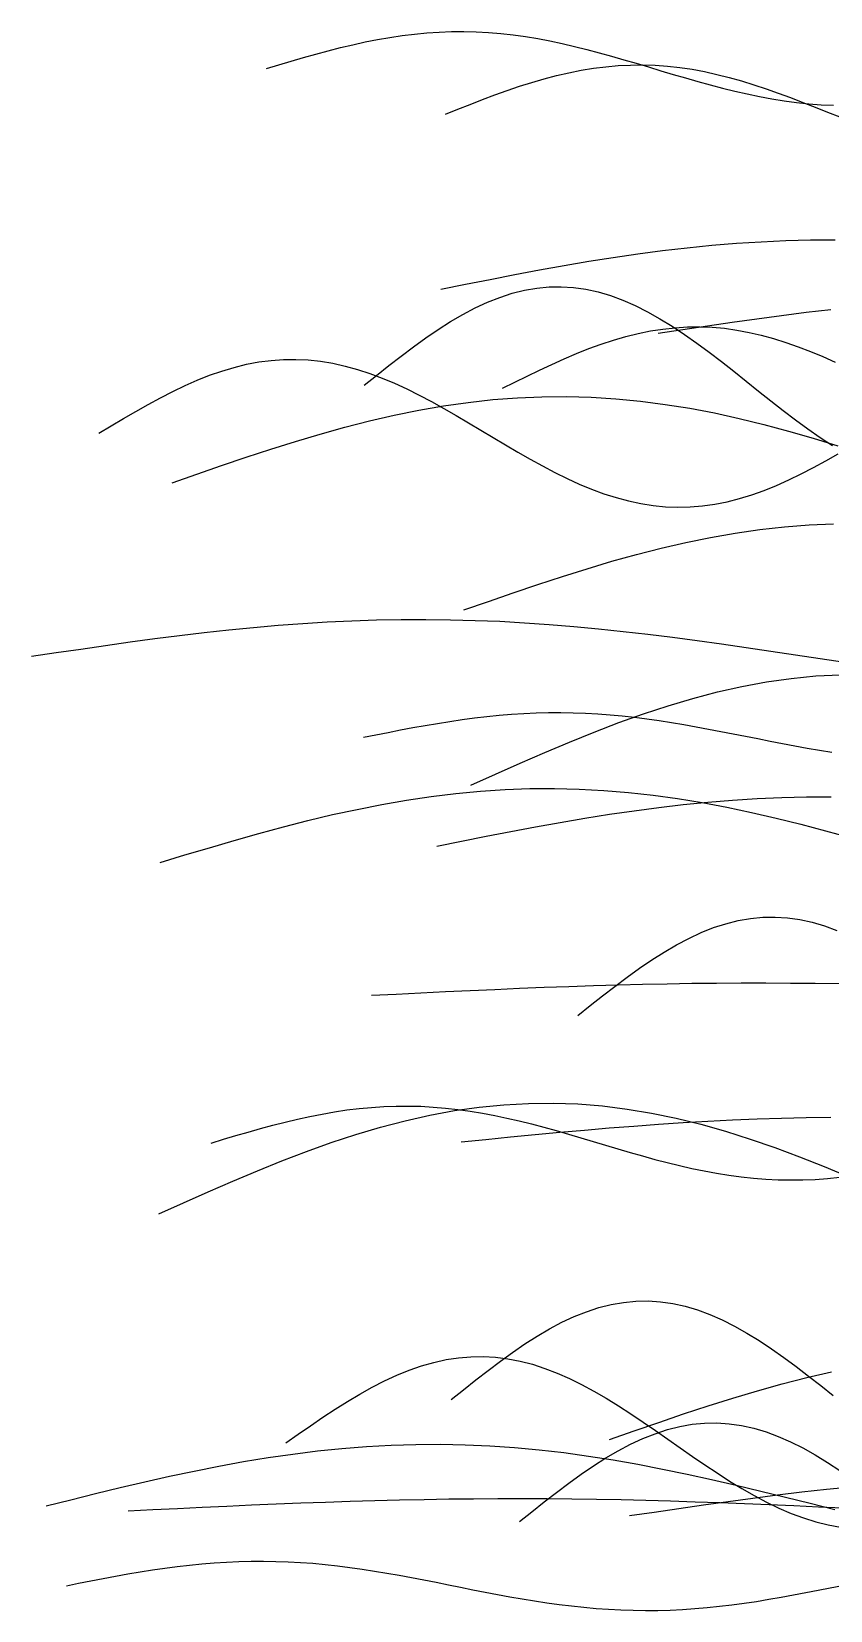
# Model space of a CAD drawing. Header units: metres. Extents: x -249 to 352, y -252 to 258.
# Drawn here: x -247.3 to -182.5, y -8.5 to 119.6 of the extents above; entities that cross this region are included whole.
import ezdxf

# ---------------------------------------------------------------- set-up
doc = ezdxf.new("R2010")
doc.units = ezdxf.units.M

msp = doc.modelspace()

# ---------------------------------------------------------------- linework, layer by layer
for p, q in [((-218.26, 119.14, -433.01), (-217.26, 119.29, -433.01)), ((-217.26, 119.29, -433.01), (-216.26, 119.41, -433.01)), ((-216.26, 119.41, -433.01), (-215.26, 119.5, -433.01)), ((-215.26, 119.5, -433.01), (-214.26, 119.57, -433.01)), ((-214.26, 119.57, -433.01), (-213.26, 119.61, -433.01)), ((-213.26, 119.61, -433.01), (-212.26, 119.61, -433.01)), ((-212.26, 119.61, -433.01), (-211.26, 119.59, -433.01)), ((-211.26, 119.59, -433.01), (-210.26, 119.54, -433.01)), ((-210.26, 119.54, -433.01), (-209.26, 119.45, -433.01)), ((-209.26, 119.45, -433.01), (-208.26, 119.34, -433.01)), ((-208.26, 119.34, -433.01), (-207.26, 119.2, -433.01)), ((-207.26, 119.2, -433.01), (-206.26, 119.04, -433.01)), ((-224.26, 117.78, -433.01), (-223.26, 118.05, -433.01)), ((-223.26, 118.05, -433.01), (-222.26, 118.31, -433.01)), ((-222.26, 118.31, -433.01), (-221.26, 118.55, -433.01)), ((-221.26, 118.55, -433.01), (-220.26, 118.77, -433.01)), ((-220.26, 118.77, -433.01), (-219.26, 118.96, -433.01)), ((-219.26, 118.96, -433.01), (-218.26, 119.14, -433.01)), ((-206.26, 119.04, -433.01), (-205.26, 118.85, -433.01)), ((-205.26, 118.85, -433.01), (-204.26, 118.64, -433.01)), ((-204.26, 118.64, -433.01), (-203.26, 118.41, -433.01)), ((-203.26, 118.41, -433.01), (-202.26, 118.16, -433.01)), ((-202.26, 118.16, -433.01), (-201.26, 117.9, -433.01)), ((-201.26, 117.9, -433.01), (-200.26, 117.62, -433.01)), ((-228.26, 116.61, -433.01), (-227.26, 116.91, -433.01)), ((-227.26, 116.91, -433.01), (-226.26, 117.21, -433.01)), ((-226.26, 117.21, -433.01), (-225.26, 117.5, -433.01)), ((-225.26, 117.5, -433.01), (-224.26, 117.78, -433.01)), ((-202.73, 116.47, -433.01), (-201.73, 116.64, -433.01)), ((-201.73, 116.64, -433.01), (-200.73, 116.76, -433.01)), ((-200.73, 116.76, -433.01), (-199.73, 116.85, -433.01)), ((-200.26, 117.62, -433.01), (-199.26, 117.33, -433.01)), ((-199.73, 116.85, -433.01), (-198.73, 116.9, -433.01)), ((-199.26, 117.33, -433.01), (-198.26, 117.04, -433.01)), ((-198.73, 116.9, -433.01), (-197.73, 116.91, -433.01)), ((-198.26, 117.04, -433.01), (-197.26, 116.74, -433.01)), ((-197.73, 116.91, -433.01), (-196.73, 116.88, -433.01)), ((-197.26, 116.74, -433.01), (-196.26, 116.44, -433.01)), ((-196.73, 116.88, -433.01), (-195.73, 116.8, -433.01)), ((-195.73, 116.8, -433.01), (-194.73, 116.69, -433.01)), ((-194.73, 116.69, -433.01), (-193.73, 116.55, -433.01)), ((-207.73, 115.17, -433.01), (-206.73, 115.49, -433.01)), ((-206.73, 115.49, -433.01), (-205.73, 115.78, -433.01)), ((-205.73, 115.78, -433.01), (-204.73, 116.04, -433.01)), ((-204.73, 116.04, -433.01), (-203.73, 116.27, -433.01)), ((-203.73, 116.27, -433.01), (-202.73, 116.47, -433.01)), ((-196.26, 116.44, -433.01), (-195.26, 116.14, -433.01)), ((-195.26, 116.14, -433.01), (-194.26, 115.85, -433.01)), ((-194.26, 115.85, -433.01), (-193.26, 115.56, -433.01)), ((-193.73, 116.55, -433.01), (-192.73, 116.36, -433.01)), ((-193.26, 115.56, -433.01), (-192.26, 115.29, -433.01)), ((-192.73, 116.36, -433.01), (-191.73, 116.14, -433.01)), ((-191.73, 116.14, -433.01), (-190.73, 115.89, -433.01)), ((-190.73, 115.89, -433.01), (-189.73, 115.61, -433.01)), ((-189.73, 115.61, -433.01), (-188.73, 115.3, -433.01)), ((-211.73, 113.7, -433.01), (-210.73, 114.09, -433.01)), ((-210.73, 114.09, -433.01), (-209.73, 114.47, -433.01)), ((-209.73, 114.47, -433.01), (-208.73, 114.83, -433.01)), ((-208.73, 114.83, -433.01), (-207.73, 115.17, -433.01)), ((-192.26, 115.29, -433.01), (-191.26, 115.02, -433.01)), ((-191.26, 115.02, -433.01), (-190.26, 114.78, -433.01)), ((-190.26, 114.78, -433.01), (-189.26, 114.55, -433.01)), ((-189.26, 114.55, -433.01), (-188.26, 114.34, -433.01)), ((-188.73, 115.3, -433.01), (-187.73, 114.97, -433.01)), ((-188.26, 114.34, -433.01), (-187.26, 114.16, -433.01)), ((-187.73, 114.97, -433.01), (-186.73, 114.62, -433.01)), ((-187.26, 114.16, -433.01), (-186.26, 114, -433.01)), ((-186.73, 114.62, -433.01), (-185.73, 114.25, -433.01)), ((-185.73, 114.25, -433.01), (-184.73, 113.87, -433.01)), ((-213.73, 112.91, -433.01), (-212.73, 113.31, -433.01)), ((-212.73, 113.31, -433.01), (-211.73, 113.7, -433.01)), ((-186.26, 114, -433.01), (-185.26, 113.87, -433.01)), ((-185.26, 113.87, -433.01), (-184.26, 113.76, -433.01)), ((-184.73, 113.87, -433.01), (-183.73, 113.47, -433.01)), ((-184.26, 113.76, -433.01), (-183.26, 113.68, -433.01)), ((-183.73, 113.47, -433.01), (-182.73, 113.08, -433.01)), ((-183.26, 113.68, -433.01), (-182.26, 113.63, -433.01)), ((-182.73, 113.08, -433.01), (-181.73, 112.68, -433.01)), ((-190.12, 102.44, -433.01), (-188.12, 102.56, -433.01)), ((-188.12, 102.56, -433.01), (-186.12, 102.65, -433.01)), ((-186.12, 102.65, -433.01), (-184.12, 102.7, -433.01)), ((-184.12, 102.7, -433.01), (-182.12, 102.71, -433.01)), ((-202.12, 100.97, -433.01), (-200.12, 101.28, -433.01)), ((-200.12, 101.28, -433.01), (-198.12, 101.58, -433.01)), ((-198.12, 101.58, -433.01), (-196.12, 101.84, -433.01)), ((-196.12, 101.84, -433.01), (-194.12, 102.07, -433.01)), ((-194.12, 102.07, -433.01), (-192.12, 102.27, -433.01)), ((-192.12, 102.27, -433.01), (-190.12, 102.44, -433.01)), ((-208.12, 99.89, -433.01), (-206.12, 100.27, -433.01)), ((-206.12, 100.27, -433.01), (-204.12, 100.63, -433.01)), ((-204.12, 100.63, -433.01), (-202.12, 100.97, -433.01)), ((-214.12, 98.71, -433.01), (-212.12, 99.11, -433.01)), ((-212.12, 99.11, -433.01), (-210.12, 99.5, -433.01)), ((-210.12, 99.5, -433.01), (-208.12, 99.89, -433.01)), ((-207.34, 98.62, -433.01), (-206.34, 98.79, -433.01)), ((-206.34, 98.79, -433.01), (-205.34, 98.89, -433.01)), ((-205.34, 98.89, -433.01), (-204.34, 98.91, -433.01)), ((-204.34, 98.91, -433.01), (-203.34, 98.84, -433.01)), ((-203.34, 98.84, -433.01), (-202.34, 98.7, -433.01)), ((-202.34, 98.7, -433.01), (-201.34, 98.48, -433.01)), ((-211.34, 97.18, -433.01), (-210.34, 97.64, -433.01)), ((-210.34, 97.64, -433.01), (-209.34, 98.04, -433.01)), ((-209.34, 98.04, -433.01), (-208.34, 98.37, -433.01)), ((-208.34, 98.37, -433.01), (-207.34, 98.62, -433.01)), ((-201.34, 98.48, -433.01), (-200.34, 98.19, -433.01)), ((-200.34, 98.19, -433.01), (-199.34, 97.82, -433.01)), ((-199.34, 97.82, -433.01), (-198.34, 97.38, -433.01)), ((-213.34, 96.07, -433.01), (-212.34, 96.65, -433.01)), ((-212.34, 96.65, -433.01), (-211.34, 97.18, -433.01)), ((-198.34, 97.38, -433.01), (-197.34, 96.88, -433.01)), ((-197.34, 96.88, -433.01), (-196.34, 96.31, -433.01)), ((-196.34, 96.31, -433.01), (-195.34, 95.7, -433.01)), ((-190.48, 96.03, -433.01), (-188.48, 96.31, -433.01)), ((-188.48, 96.31, -433.01), (-186.48, 96.58, -433.01)), ((-186.48, 96.58, -433.01), (-184.48, 96.83, -433.01)), ((-184.48, 96.83, -433.01), (-182.48, 97.07, -433.01)), ((-215.34, 94.75, -433.01), (-214.34, 95.43, -433.01)), ((-214.34, 95.43, -433.01), (-213.34, 96.07, -433.01)), ((-200.11, 94.57, -433.01), (-199.11, 94.86, -433.01)), ((-199.11, 94.86, -433.01), (-198.11, 95.11, -433.01)), ((-198.11, 95.11, -433.01), (-197.11, 95.32, -433.01)), ((-197.11, 95.32, -433.01), (-196.11, 95.47, -433.01)), ((-196.48, 95.14, -433.01), (-194.48, 95.44, -433.01)), ((-196.11, 95.47, -433.01), (-195.11, 95.58, -433.01)), ((-195.34, 95.7, -433.01), (-194.34, 95.04, -433.01)), ((-195.11, 95.58, -433.01), (-194.11, 95.64, -433.01)), ((-194.48, 95.44, -433.01), (-192.48, 95.74, -433.01)), ((-194.34, 95.04, -433.01), (-193.34, 94.33, -433.01)), ((-194.11, 95.64, -433.01), (-193.11, 95.65, -433.01)), ((-193.11, 95.65, -433.01), (-192.11, 95.61, -433.01)), ((-192.48, 95.74, -433.01), (-190.48, 96.03, -433.01)), ((-192.11, 95.61, -433.01), (-191.11, 95.53, -433.01)), ((-191.11, 95.53, -433.01), (-190.11, 95.39, -433.01)), ((-190.11, 95.39, -433.01), (-189.11, 95.2, -433.01)), ((-189.11, 95.2, -433.01), (-188.11, 94.97, -433.01)), ((-188.11, 94.97, -433.01), (-187.11, 94.7, -433.01)), ((-217.34, 93.28, -433.01), (-216.34, 94.03, -433.01)), ((-216.34, 94.03, -433.01), (-215.34, 94.75, -433.01)), ((-203.11, 93.48, -433.01), (-202.11, 93.88, -433.01)), ((-202.11, 93.88, -433.01), (-201.11, 94.24, -433.01)), ((-201.11, 94.24, -433.01), (-200.11, 94.57, -433.01)), ((-193.34, 94.33, -433.01), (-192.34, 93.59, -433.01)), ((-192.34, 93.59, -433.01), (-191.34, 92.83, -433.01)), ((-187.11, 94.7, -433.01), (-186.11, 94.38, -433.01)), ((-186.11, 94.38, -433.01), (-185.11, 94.03, -433.01)), ((-185.11, 94.03, -433.01), (-184.11, 93.65, -433.01)), ((-184.11, 93.65, -433.01), (-183.11, 93.23, -433.01)), ((-231.88, 92.06, -433.01), (-230.88, 92.36, -433.01)), ((-230.88, 92.36, -433.01), (-229.88, 92.61, -433.01)), ((-229.88, 92.61, -433.01), (-228.88, 92.8, -433.01)), ((-228.88, 92.8, -433.01), (-227.88, 92.93, -433.01)), ((-227.88, 92.93, -433.01), (-226.88, 93, -433.01)), ((-226.88, 93, -433.01), (-225.88, 93.01, -433.01)), ((-225.88, 93.01, -433.01), (-224.88, 92.97, -433.01)), ((-224.88, 92.97, -433.01), (-223.88, 92.86, -433.01)), ((-223.88, 92.86, -433.01), (-222.88, 92.69, -433.01)), ((-222.88, 92.69, -433.01), (-221.88, 92.47, -433.01)), ((-221.88, 92.47, -433.01), (-220.88, 92.19, -433.01)), ((-219.34, 91.71, -433.01), (-218.34, 92.5, -433.01)), ((-218.34, 92.5, -433.01), (-217.34, 93.28, -433.01)), ((-206.11, 92.13, -433.01), (-205.11, 92.6, -433.01)), ((-205.11, 92.6, -433.01), (-204.11, 93.05, -433.01)), ((-204.11, 93.05, -433.01), (-203.11, 93.48, -433.01)), ((-191.34, 92.83, -433.01), (-190.34, 92.04, -433.01)), ((-183.11, 93.23, -433.01), (-182.11, 92.79, -433.01)), ((-234.88, 90.88, -433.01), (-233.88, 91.32, -433.01)), ((-233.88, 91.32, -433.01), (-232.88, 91.72, -433.01)), ((-232.88, 91.72, -433.01), (-231.88, 92.06, -433.01)), ((-220.88, 92.19, -433.01), (-219.88, 91.87, -433.01)), ((-220.34, 90.91, -433.01), (-219.34, 91.71, -433.01)), ((-219.88, 91.87, -433.01), (-218.88, 91.49, -433.01)), ((-218.88, 91.49, -433.01), (-217.88, 91.07, -433.01)), ((-217.88, 91.07, -433.01), (-216.88, 90.61, -433.01)), ((-209.11, 90.66, -433.01), (-208.11, 91.16, -433.01)), ((-208.11, 91.16, -433.01), (-207.11, 91.65, -433.01)), ((-207.11, 91.65, -433.01), (-206.11, 92.13, -433.01)), ((-190.34, 92.04, -433.01), (-189.34, 91.24, -433.01)), ((-189.34, 91.24, -433.01), (-188.34, 90.44, -433.01)), ((-237.88, 89.35, -433.01), (-236.88, 89.89, -433.01)), ((-236.88, 89.89, -433.01), (-235.88, 90.4, -433.01)), ((-235.88, 90.4, -433.01), (-234.88, 90.88, -433.01)), ((-216.88, 90.61, -433.01), (-215.88, 90.11, -433.01)), ((-215.88, 90.11, -433.01), (-214.88, 89.58, -433.01)), ((-211.91, 89.52, -433.01), (-209.91, 89.74, -433.01)), ((-209.91, 89.74, -433.01), (-207.91, 89.9, -433.01)), ((-207.91, 89.9, -433.01), (-205.91, 89.98, -433.01)), ((-205.91, 89.98, -433.01), (-203.91, 90, -433.01)), ((-203.91, 90, -433.01), (-201.91, 89.94, -433.01)), ((-201.91, 89.94, -433.01), (-199.91, 89.82, -433.01)), ((-199.91, 89.82, -433.01), (-197.91, 89.62, -433.01)), ((-188.34, 90.44, -433.01), (-187.34, 89.65, -433.01)), ((-239.88, 88.21, -433.01), (-238.88, 88.79, -433.01)), ((-238.88, 88.79, -433.01), (-237.88, 89.35, -433.01)), ((-219.91, 88.02, -433.01), (-217.91, 88.48, -433.01)), ((-217.91, 88.48, -433.01), (-215.91, 88.89, -433.01)), ((-215.91, 88.89, -433.01), (-213.91, 89.24, -433.01)), ((-214.88, 89.58, -433.01), (-213.88, 89.03, -433.01)), ((-213.91, 89.24, -433.01), (-211.91, 89.52, -433.01)), ((-213.88, 89.03, -433.01), (-212.88, 88.45, -433.01)), ((-212.88, 88.45, -433.01), (-211.88, 87.86, -433.01)), ((-197.91, 89.62, -433.01), (-195.91, 89.36, -433.01)), ((-195.91, 89.36, -433.01), (-193.91, 89.04, -433.01)), ((-193.91, 89.04, -433.01), (-191.91, 88.66, -433.01)), ((-191.91, 88.66, -433.01), (-189.91, 88.22, -433.01)), ((-187.34, 89.65, -433.01), (-186.34, 88.87, -433.01)), ((-186.34, 88.87, -433.01), (-185.34, 88.11, -433.01)), ((-241.88, 87.02, -433.01), (-240.88, 87.61, -433.01)), ((-240.88, 87.61, -433.01), (-239.88, 88.21, -433.01)), ((-223.91, 86.95, -433.01), (-221.91, 87.51, -433.01)), ((-221.91, 87.51, -433.01), (-219.91, 88.02, -433.01)), ((-211.88, 87.86, -433.01), (-210.88, 87.27, -433.01)), ((-210.88, 87.27, -433.01), (-209.88, 86.67, -433.01)), ((-189.91, 88.22, -433.01), (-187.91, 87.73, -433.01)), ((-187.91, 87.73, -433.01), (-185.91, 87.19, -433.01)), ((-185.91, 87.19, -433.01), (-183.91, 86.61, -433.01)), ((-185.34, 88.11, -433.01), (-184.34, 87.37, -433.01)), ((-184.34, 87.37, -433.01), (-183.34, 86.67, -433.01)), ((-227.91, 85.72, -433.01), (-225.91, 86.35, -433.01)), ((-225.91, 86.35, -433.01), (-223.91, 86.95, -433.01)), ((-209.88, 86.67, -433.01), (-208.88, 86.07, -433.01)), ((-208.88, 86.07, -433.01), (-207.88, 85.48, -433.01)), ((-183.91, 86.61, -433.01), (-181.91, 85.99, -433.01)), ((-183.34, 86.67, -433.01), (-182.34, 86.02, -433.01)), ((-231.91, 84.39, -433.01), (-229.91, 85.07, -433.01)), ((-229.91, 85.07, -433.01), (-227.91, 85.72, -433.01)), ((-207.88, 85.48, -433.01), (-206.88, 84.91, -433.01)), ((-206.88, 84.91, -433.01), (-205.88, 84.36, -433.01)), ((-183.88, 84.23, -433.01), (-182.88, 84.77, -433.01)), ((-182.88, 84.77, -433.01), (-181.88, 85.34, -433.01)), ((-235.91, 83, -433.01), (-233.91, 83.7, -433.01)), ((-233.91, 83.7, -433.01), (-231.91, 84.39, -433.01)), ((-205.88, 84.36, -433.01), (-204.88, 83.84, -433.01)), ((-204.88, 83.84, -433.01), (-203.88, 83.34, -433.01)), ((-203.88, 83.34, -433.01), (-202.88, 82.89, -433.01)), ((-185.88, 83.23, -433.01), (-184.88, 83.71, -433.01)), ((-184.88, 83.71, -433.01), (-183.88, 84.23, -433.01)), ((-202.88, 82.89, -433.01), (-201.88, 82.47, -433.01)), ((-201.88, 82.47, -433.01), (-200.88, 82.11, -433.01)), ((-200.88, 82.11, -433.01), (-199.88, 81.79, -433.01)), ((-189.88, 81.71, -433.01), (-188.88, 82.02, -433.01)), ((-188.88, 82.02, -433.01), (-187.88, 82.38, -433.01)), ((-187.88, 82.38, -433.01), (-186.88, 82.78, -433.01)), ((-186.88, 82.78, -433.01), (-185.88, 83.23, -433.01)), ((-199.88, 81.79, -433.01), (-198.88, 81.52, -433.01)), ((-198.88, 81.52, -433.01), (-197.88, 81.31, -433.01)), ((-197.88, 81.31, -433.01), (-196.88, 81.15, -433.01)), ((-196.88, 81.15, -433.01), (-195.88, 81.05, -433.01)), ((-195.88, 81.05, -433.01), (-194.88, 81.02, -433.01)), ((-194.88, 81.02, -433.01), (-193.88, 81.04, -433.01)), ((-193.88, 81.04, -433.01), (-192.88, 81.12, -433.01)), ((-192.88, 81.12, -433.01), (-191.88, 81.26, -433.01)), ((-191.88, 81.26, -433.01), (-190.88, 81.46, -433.01)), ((-190.88, 81.46, -433.01), (-189.88, 81.71, -433.01)), ((-186.24, 79.41, -433.01), (-184.24, 79.57, -433.01)), ((-184.24, 79.57, -433.01), (-182.24, 79.65, -433.01)), ((-194.24, 78.15, -433.01), (-192.24, 78.56, -433.01)), ((-192.24, 78.56, -433.01), (-190.24, 78.91, -433.01)), ((-190.24, 78.91, -433.01), (-188.24, 79.19, -433.01)), ((-188.24, 79.19, -433.01), (-186.24, 79.41, -433.01)), ((-200.24, 76.62, -433.01), (-198.24, 77.18, -433.01)), ((-198.24, 77.18, -433.01), (-196.24, 77.69, -433.01)), ((-196.24, 77.69, -433.01), (-194.24, 78.15, -433.01)), ((-204.24, 75.39, -433.01), (-202.24, 76.02, -433.01)), ((-202.24, 76.02, -433.01), (-200.24, 76.62, -433.01)), ((-208.24, 74.06, -433.01), (-206.24, 74.74, -433.01)), ((-206.24, 74.74, -433.01), (-204.24, 75.39, -433.01)), ((-212.24, 72.67, -433.01), (-210.24, 73.37, -433.01)), ((-210.24, 73.37, -433.01), (-208.24, 74.06, -433.01)), ((-223.33, 71.7, -433.01), (-221.33, 71.8, -433.01)), ((-221.33, 71.8, -433.01), (-219.33, 71.86, -433.01)), ((-219.33, 71.86, -433.01), (-217.33, 71.9, -433.01)), ((-217.33, 71.9, -433.01), (-215.33, 71.91, -433.01)), ((-215.33, 71.91, -433.01), (-213.33, 71.88, -433.01)), ((-213.33, 71.88, -433.01), (-211.33, 71.83, -433.01)), ((-211.33, 71.83, -433.01), (-209.33, 71.75, -433.01)), ((-237.33, 70.35, -433.01), (-235.33, 70.6, -433.01)), ((-235.33, 70.6, -433.01), (-233.33, 70.84, -433.01)), ((-233.33, 70.84, -433.01), (-231.33, 71.06, -433.01)), ((-231.33, 71.06, -433.01), (-229.33, 71.26, -433.01)), ((-229.33, 71.26, -433.01), (-227.33, 71.43, -433.01)), ((-227.33, 71.43, -433.01), (-225.33, 71.58, -433.01)), ((-225.33, 71.58, -433.01), (-223.33, 71.7, -433.01)), ((-209.33, 71.75, -433.01), (-207.33, 71.64, -433.01)), ((-207.33, 71.64, -433.01), (-205.33, 71.5, -433.01)), ((-205.33, 71.5, -433.01), (-203.33, 71.33, -433.01)), ((-203.33, 71.33, -433.01), (-201.33, 71.15, -433.01)), ((-201.33, 71.15, -433.01), (-199.33, 70.93, -433.01)), ((-199.33, 70.93, -433.01), (-197.33, 70.7, -433.01)), ((-197.33, 70.7, -433.01), (-195.33, 70.46, -433.01)), ((-247.33, 68.91, -433.01), (-245.33, 69.21, -433.01)), ((-245.33, 69.21, -433.01), (-243.33, 69.5, -433.01)), ((-243.33, 69.5, -433.01), (-241.33, 69.8, -433.01)), ((-241.33, 69.8, -433.01), (-239.33, 70.08, -433.01)), ((-239.33, 70.08, -433.01), (-237.33, 70.35, -433.01)), ((-195.33, 70.46, -433.01), (-193.33, 70.19, -433.01)), ((-193.33, 70.19, -433.01), (-191.33, 69.91, -433.01)), ((-191.33, 69.91, -433.01), (-189.33, 69.63, -433.01)), ((-189.33, 69.63, -433.01), (-187.33, 69.33, -433.01)), ((-187.33, 69.33, -433.01), (-185.33, 69.03, -433.01)), ((-185.33, 69.03, -433.01), (-183.33, 68.73, -433.01)), ((-183.33, 68.73, -433.01), (-181.33, 68.44, -433.01)), ((-189.68, 66.47, -433.01), (-187.68, 66.83, -433.01)), ((-187.68, 66.83, -433.01), (-185.68, 67.12, -433.01)), ((-185.68, 67.12, -433.01), (-183.68, 67.32, -433.01)), ((-183.68, 67.32, -433.01), (-181.68, 67.42, -433.01)), ((-195.68, 64.9, -433.01), (-193.68, 65.5, -433.01)), ((-193.68, 65.5, -433.01), (-191.68, 66.02, -433.01)), ((-191.68, 66.02, -433.01), (-189.68, 66.47, -433.01)), ((-210.39, 64.03, -433.01), (-209.39, 64.13, -433.01)), ((-209.39, 64.13, -433.01), (-208.39, 64.21, -433.01)), ((-208.39, 64.21, -433.01), (-207.39, 64.27, -433.01)), ((-207.39, 64.27, -433.01), (-206.39, 64.32, -433.01)), ((-206.39, 64.32, -433.01), (-205.39, 64.34, -433.01)), ((-205.39, 64.34, -433.01), (-204.39, 64.34, -433.01)), ((-204.39, 64.34, -433.01), (-203.39, 64.33, -433.01)), ((-203.39, 64.33, -433.01), (-202.39, 64.29, -433.01)), ((-202.39, 64.29, -433.01), (-201.39, 64.24, -433.01)), ((-201.39, 64.24, -433.01), (-200.39, 64.16, -433.01)), ((-200.39, 64.16, -433.01), (-199.39, 64.07, -433.01)), ((-199.68, 63.53, -433.01), (-197.68, 64.24, -433.01)), ((-199.39, 64.07, -433.01), (-198.39, 63.96, -433.01)), ((-197.68, 64.24, -433.01), (-195.68, 64.9, -433.01)), ((-218.39, 62.74, -433.01), (-217.39, 62.94, -433.01)), ((-217.39, 62.94, -433.01), (-216.39, 63.12, -433.01)), ((-216.39, 63.12, -433.01), (-215.39, 63.3, -433.01)), ((-215.39, 63.3, -433.01), (-214.39, 63.47, -433.01)), ((-214.39, 63.47, -433.01), (-213.39, 63.63, -433.01)), ((-213.39, 63.63, -433.01), (-212.39, 63.78, -433.01)), ((-212.39, 63.78, -433.01), (-211.39, 63.91, -433.01)), ((-211.39, 63.91, -433.01), (-210.39, 64.03, -433.01)), ((-201.68, 62.76, -433.01), (-199.68, 63.53, -433.01)), ((-198.39, 63.96, -433.01), (-197.39, 63.84, -433.01)), ((-197.39, 63.84, -433.01), (-196.39, 63.7, -433.01)), ((-196.39, 63.7, -433.01), (-195.39, 63.54, -433.01)), ((-195.39, 63.54, -433.01), (-194.39, 63.38, -433.01)), ((-194.39, 63.38, -433.01), (-193.39, 63.2, -433.01)), ((-193.39, 63.2, -433.01), (-192.39, 63.01, -433.01)), ((-192.39, 63.01, -433.01), (-191.39, 62.82, -433.01)), ((-191.39, 62.82, -433.01), (-190.39, 62.63, -433.01)), ((-220.39, 62.34, -433.01), (-219.39, 62.54, -433.01)), ((-219.39, 62.54, -433.01), (-218.39, 62.74, -433.01)), ((-205.68, 61.11, -433.01), (-203.68, 61.95, -433.01)), ((-203.68, 61.95, -433.01), (-201.68, 62.76, -433.01)), ((-190.39, 62.63, -433.01), (-189.39, 62.43, -433.01)), ((-189.39, 62.43, -433.01), (-188.39, 62.23, -433.01)), ((-188.39, 62.23, -433.01), (-187.39, 62.03, -433.01)), ((-187.39, 62.03, -433.01), (-186.39, 61.83, -433.01)), ((-186.39, 61.83, -433.01), (-185.39, 61.64, -433.01)), ((-185.39, 61.64, -433.01), (-184.39, 61.46, -433.01)), ((-209.68, 59.34, -433.01), (-207.68, 60.23, -433.01)), ((-207.68, 60.23, -433.01), (-205.68, 61.11, -433.01)), ((-184.39, 61.46, -433.01), (-183.39, 61.29, -433.01)), ((-183.39, 61.29, -433.01), (-182.39, 61.12, -433.01)), ((-211.68, 58.45, -433.01), (-209.68, 59.34, -433.01)), ((-214.9, 57.54, -433.01), (-212.9, 57.78, -433.01)), ((-212.9, 57.78, -433.01), (-210.9, 57.97, -433.01)), ((-210.9, 57.97, -433.01), (-208.9, 58.1, -433.01)), ((-208.9, 58.1, -433.01), (-206.9, 58.17, -433.01)), ((-206.9, 58.17, -433.01), (-204.9, 58.19, -433.01)), ((-204.9, 58.19, -433.01), (-202.9, 58.14, -433.01)), ((-202.9, 58.14, -433.01), (-200.9, 58.03, -433.01)), ((-200.9, 58.03, -433.01), (-198.9, 57.87, -433.01)), ((-198.9, 57.87, -433.01), (-196.9, 57.65, -433.01)), ((-222.9, 56.06, -433.01), (-220.9, 56.49, -433.01)), ((-220.9, 56.49, -433.01), (-218.9, 56.89, -433.01)), ((-218.9, 56.89, -433.01), (-216.9, 57.24, -433.01)), ((-216.9, 57.24, -433.01), (-214.9, 57.54, -433.01)), ((-200.44, 56.09, -433.01), (-198.44, 56.38, -433.01)), ((-198.44, 56.38, -433.01), (-196.44, 56.65, -433.01)), ((-196.9, 57.65, -433.01), (-194.9, 57.37, -433.01)), ((-196.44, 56.65, -433.01), (-194.44, 56.88, -433.01)), ((-194.9, 57.37, -433.01), (-192.9, 57.04, -433.01)), ((-194.44, 56.88, -433.01), (-192.44, 57.08, -433.01)), ((-192.9, 57.04, -433.01), (-190.9, 56.66, -433.01)), ((-192.44, 57.08, -433.01), (-190.44, 57.24, -433.01)), ((-190.9, 56.66, -433.01), (-188.9, 56.24, -433.01)), ((-190.44, 57.24, -433.01), (-188.44, 57.37, -433.01)), ((-188.44, 57.37, -433.01), (-186.44, 57.45, -433.01)), ((-186.44, 57.45, -433.01), (-184.44, 57.5, -433.01)), ((-184.44, 57.5, -433.01), (-182.44, 57.51, -433.01)), ((-226.9, 55.07, -433.01), (-224.9, 55.58, -433.01)), ((-224.9, 55.58, -433.01), (-222.9, 56.06, -433.01)), ((-206.44, 55.07, -433.01), (-204.44, 55.43, -433.01)), ((-204.44, 55.43, -433.01), (-202.44, 55.77, -433.01)), ((-202.44, 55.77, -433.01), (-200.44, 56.09, -433.01)), ((-188.9, 56.24, -433.01), (-186.9, 55.78, -433.01)), ((-186.9, 55.78, -433.01), (-184.9, 55.28, -433.01)), ((-184.9, 55.28, -433.01), (-182.9, 54.75, -433.01)), ((-232.9, 53.38, -433.01), (-230.9, 53.96, -433.01)), ((-230.9, 53.96, -433.01), (-228.9, 54.53, -433.01)), ((-228.9, 54.53, -433.01), (-226.9, 55.07, -433.01)), ((-214.44, 53.51, -433.01), (-212.44, 53.91, -433.01)), ((-212.44, 53.91, -433.01), (-210.44, 54.31, -433.01)), ((-210.44, 54.31, -433.01), (-208.44, 54.69, -433.01)), ((-208.44, 54.69, -433.01), (-206.44, 55.07, -433.01)), ((-182.9, 54.75, -433.01), (-180.9, 54.2, -433.01)), ((-236.9, 52.19, -433.01), (-234.9, 52.79, -433.01)), ((-234.9, 52.79, -433.01), (-232.9, 53.38, -433.01)), ((-190.99, 47.21, -433.01), (-189.99, 47.47, -433.01)), ((-189.99, 47.47, -433.01), (-188.99, 47.64, -433.01)), ((-188.99, 47.64, -433.01), (-187.99, 47.74, -433.01)), ((-187.99, 47.74, -433.01), (-186.99, 47.75, -433.01)), ((-186.99, 47.75, -433.01), (-185.99, 47.69, -433.01)), ((-185.99, 47.69, -433.01), (-184.99, 47.55, -433.01)), ((-184.99, 47.55, -433.01), (-183.99, 47.33, -433.01)), ((-193.99, 46.02, -433.01), (-192.99, 46.49, -433.01)), ((-192.99, 46.49, -433.01), (-191.99, 46.89, -433.01)), ((-191.99, 46.89, -433.01), (-190.99, 47.21, -433.01)), ((-183.99, 47.33, -433.01), (-182.99, 47.03, -433.01)), ((-182.99, 47.03, -433.01), (-181.99, 46.66, -433.01)), ((-196.99, 44.27, -433.01), (-195.99, 44.91, -433.01)), ((-195.99, 44.91, -433.01), (-194.99, 45.5, -433.01)), ((-194.99, 45.5, -433.01), (-193.99, 46.02, -433.01)), ((-198.99, 42.87, -433.01), (-197.99, 43.59, -433.01)), ((-197.99, 43.59, -433.01), (-196.99, 44.27, -433.01)), ((-199.99, 42.12, -433.01), (-198.99, 42.87, -433.01)), ((-199.74, 42.24, -433.01), (-197.74, 42.29, -433.01)), ((-197.74, 42.29, -433.01), (-195.74, 42.34, -433.01)), ((-195.74, 42.34, -433.01), (-193.74, 42.37, -433.01)), ((-193.74, 42.37, -433.01), (-191.74, 42.39, -433.01)), ((-191.74, 42.39, -433.01), (-189.74, 42.4, -433.01)), ((-189.74, 42.4, -433.01), (-187.74, 42.4, -433.01)), ((-187.74, 42.4, -433.01), (-185.74, 42.39, -433.01)), ((-185.74, 42.39, -433.01), (-183.74, 42.38, -433.01)), ((-183.74, 42.38, -433.01), (-181.74, 42.35, -433.01)), ((-219.74, 41.4, -433.01), (-217.74, 41.5, -433.01)), ((-217.74, 41.5, -433.01), (-215.74, 41.6, -433.01)), ((-215.74, 41.6, -433.01), (-213.74, 41.7, -433.01)), ((-213.74, 41.7, -433.01), (-211.74, 41.79, -433.01)), ((-211.74, 41.79, -433.01), (-209.74, 41.88, -433.01)), ((-209.74, 41.88, -433.01), (-207.74, 41.97, -433.01)), ((-207.74, 41.97, -433.01), (-205.74, 42.05, -433.01)), ((-205.74, 42.05, -433.01), (-203.74, 42.12, -433.01)), ((-203.74, 42.12, -433.01), (-201.74, 42.19, -433.01)), ((-201.99, 40.56, -433.01), (-200.99, 41.35, -433.01)), ((-201.74, 42.19, -433.01), (-199.74, 42.24, -433.01)), ((-200.99, 41.35, -433.01), (-199.99, 42.12, -433.01)), ((-202.99, 39.76, -433.01), (-201.99, 40.56, -433.01)), ((-222.75, 31.94, -433.01), (-221.75, 32.09, -433.01)), ((-221.75, 32.09, -433.01), (-220.75, 32.21, -433.01)), ((-220.75, 32.21, -433.01), (-219.75, 32.3, -433.01)), ((-219.75, 32.3, -433.01), (-218.75, 32.37, -433.01)), ((-218.75, 32.37, -433.01), (-217.75, 32.4, -433.01)), ((-217.75, 32.4, -433.01), (-216.75, 32.41, -433.01)), ((-216.75, 32.41, -433.01), (-215.75, 32.39, -433.01)), ((-215.75, 32.39, -433.01), (-214.75, 32.33, -433.01)), ((-215.01, 31.67, -433.01), (-213.01, 32.04, -433.01)), ((-214.75, 32.33, -433.01), (-213.75, 32.25, -433.01)), ((-213.75, 32.25, -433.01), (-212.75, 32.14, -433.01)), ((-213.01, 32.04, -433.01), (-211.01, 32.32, -433.01)), ((-212.75, 32.14, -433.01), (-211.75, 32, -433.01)), ((-211.01, 32.32, -433.01), (-209.01, 32.52, -433.01)), ((-209.01, 32.52, -433.01), (-207.01, 32.63, -433.01)), ((-207.01, 32.63, -433.01), (-205.01, 32.65, -433.01)), ((-205.01, 32.65, -433.01), (-203.01, 32.58, -433.01)), ((-203.01, 32.58, -433.01), (-201.01, 32.42, -433.01)), ((-201.01, 32.42, -433.01), (-199.01, 32.17, -433.01)), ((-199.01, 32.17, -433.01), (-197.01, 31.84, -433.01)), ((-228.75, 30.58, -433.01), (-227.75, 30.85, -433.01)), ((-227.75, 30.85, -433.01), (-226.75, 31.11, -433.01)), ((-226.75, 31.11, -433.01), (-225.75, 31.34, -433.01)), ((-225.75, 31.34, -433.01), (-224.75, 31.56, -433.01)), ((-224.75, 31.56, -433.01), (-223.75, 31.76, -433.01)), ((-223.75, 31.76, -433.01), (-222.75, 31.94, -433.01)), ((-219.01, 30.7, -433.01), (-217.01, 31.22, -433.01)), ((-217.01, 31.22, -433.01), (-215.01, 31.67, -433.01)), ((-211.75, 32, -433.01), (-210.75, 31.84, -433.01)), ((-210.75, 31.84, -433.01), (-209.75, 31.65, -433.01)), ((-209.75, 31.65, -433.01), (-208.75, 31.44, -433.01)), ((-208.75, 31.44, -433.01), (-207.75, 31.21, -433.01)), ((-207.75, 31.21, -433.01), (-206.75, 30.96, -433.01)), ((-206.75, 30.96, -433.01), (-205.75, 30.69, -433.01)), ((-200.46, 30.63, -433.01), (-198.46, 30.79, -433.01)), ((-198.46, 30.79, -433.01), (-196.46, 30.94, -433.01)), ((-197.01, 31.84, -433.01), (-195.01, 31.42, -433.01)), ((-196.46, 30.94, -433.01), (-194.46, 31.07, -433.01)), ((-195.01, 31.42, -433.01), (-193.01, 30.93, -433.01)), ((-194.46, 31.07, -433.01), (-192.46, 31.19, -433.01)), ((-193.01, 30.93, -433.01), (-191.01, 30.36, -433.01)), ((-192.46, 31.19, -433.01), (-190.46, 31.28, -433.01)), ((-190.46, 31.28, -433.01), (-188.46, 31.37, -433.01)), ((-188.46, 31.37, -433.01), (-186.46, 31.43, -433.01)), ((-186.46, 31.43, -433.01), (-184.46, 31.47, -433.01)), ((-184.46, 31.47, -433.01), (-182.46, 31.5, -433.01)), ((-232.75, 29.41, -433.01), (-231.75, 29.71, -433.01)), ((-231.75, 29.71, -433.01), (-230.75, 30.01, -433.01)), ((-230.75, 30.01, -433.01), (-229.75, 30.3, -433.01)), ((-229.75, 30.3, -433.01), (-228.75, 30.58, -433.01)), ((-223.01, 29.45, -433.01), (-221.01, 30.11, -433.01)), ((-221.01, 30.11, -433.01), (-219.01, 30.7, -433.01)), ((-212.46, 29.5, -433.01), (-210.46, 29.7, -433.01)), ((-210.46, 29.7, -433.01), (-208.46, 29.9, -433.01)), ((-208.46, 29.9, -433.01), (-206.46, 30.09, -433.01)), ((-206.46, 30.09, -433.01), (-204.46, 30.28, -433.01)), ((-205.75, 30.69, -433.01), (-204.75, 30.42, -433.01)), ((-204.75, 30.42, -433.01), (-203.75, 30.13, -433.01)), ((-204.46, 30.28, -433.01), (-202.46, 30.46, -433.01)), ((-203.75, 30.13, -433.01), (-202.75, 29.83, -433.01)), ((-202.75, 29.83, -433.01), (-201.75, 29.54, -433.01)), ((-202.46, 30.46, -433.01), (-200.46, 30.63, -433.01)), ((-201.75, 29.54, -433.01), (-200.75, 29.24, -433.01)), ((-191.01, 30.36, -433.01), (-189.01, 29.73, -433.01)), ((-189.01, 29.73, -433.01), (-187.01, 29.04, -433.01)), ((-227.01, 27.97, -433.01), (-225.01, 28.73, -433.01)), ((-225.01, 28.73, -433.01), (-223.01, 29.45, -433.01)), ((-200.75, 29.24, -433.01), (-199.75, 28.94, -433.01)), ((-199.75, 28.94, -433.01), (-198.75, 28.64, -433.01)), ((-198.75, 28.64, -433.01), (-197.75, 28.36, -433.01)), ((-197.75, 28.36, -433.01), (-196.75, 28.08, -433.01)), ((-187.01, 29.04, -433.01), (-185.01, 28.29, -433.01)), ((-185.01, 28.29, -433.01), (-183.01, 27.5, -433.01)), ((-231.01, 26.31, -433.01), (-229.01, 27.16, -433.01)), ((-229.01, 27.16, -433.01), (-227.01, 27.97, -433.01)), ((-196.75, 28.08, -433.01), (-195.75, 27.82, -433.01)), ((-195.75, 27.82, -433.01), (-194.75, 27.58, -433.01)), ((-194.75, 27.58, -433.01), (-193.75, 27.35, -433.01)), ((-193.75, 27.35, -433.01), (-192.75, 27.14, -433.01)), ((-192.75, 27.14, -433.01), (-191.75, 26.96, -433.01)), ((-191.75, 26.96, -433.01), (-190.75, 26.8, -433.01)), ((-183.01, 27.5, -433.01), (-181.01, 26.67, -433.01)), ((-233.01, 25.44, -433.01), (-231.01, 26.31, -433.01)), ((-190.75, 26.8, -433.01), (-189.75, 26.66, -433.01)), ((-189.75, 26.66, -433.01), (-188.75, 26.56, -433.01)), ((-188.75, 26.56, -433.01), (-187.75, 26.48, -433.01)), ((-187.75, 26.48, -433.01), (-186.75, 26.43, -433.01)), ((-186.75, 26.43, -433.01), (-185.75, 26.41, -433.01)), ((-185.75, 26.41, -433.01), (-184.75, 26.42, -433.01)), ((-184.75, 26.42, -433.01), (-183.75, 26.46, -433.01)), ((-183.75, 26.46, -433.01), (-182.75, 26.53, -433.01)), ((-182.75, 26.53, -433.01), (-181.75, 26.63, -433.01)), ((-237.01, 23.65, -433.01), (-235.01, 24.55, -433.01)), ((-235.01, 24.55, -433.01), (-233.01, 25.44, -433.01)), ((-203.29, 15.32, -433.01), (-202.29, 15.72, -433.01)), ((-202.29, 15.72, -433.01), (-201.29, 16.05, -433.01)), ((-201.29, 16.05, -433.01), (-200.29, 16.3, -433.01)), ((-200.29, 16.3, -433.01), (-199.29, 16.47, -433.01)), ((-199.29, 16.47, -433.01), (-198.29, 16.57, -433.01)), ((-198.29, 16.57, -433.01), (-197.29, 16.59, -433.01)), ((-197.29, 16.59, -433.01), (-196.29, 16.52, -433.01)), ((-196.29, 16.52, -433.01), (-195.29, 16.38, -433.01)), ((-195.29, 16.38, -433.01), (-194.29, 16.16, -433.01)), ((-194.29, 16.16, -433.01), (-193.29, 15.86, -433.01)), ((-193.29, 15.86, -433.01), (-192.29, 15.49, -433.01)), ((-192.29, 15.49, -433.01), (-191.29, 15.06, -433.01)), ((-206.29, 13.74, -433.01), (-205.29, 14.33, -433.01)), ((-205.29, 14.33, -433.01), (-204.29, 14.86, -433.01)), ((-204.29, 14.86, -433.01), (-203.29, 15.32, -433.01)), ((-191.29, 15.06, -433.01), (-190.29, 14.55, -433.01)), ((-190.29, 14.55, -433.01), (-189.29, 13.99, -433.01)), ((-208.29, 12.42, -433.01), (-207.29, 13.11, -433.01)), ((-207.29, 13.11, -433.01), (-206.29, 13.74, -433.01)), ((-189.29, 13.99, -433.01), (-188.29, 13.38, -433.01)), ((-188.29, 13.38, -433.01), (-187.29, 12.71, -433.01)), ((-215.69, 11.32, -433.01), (-214.69, 11.61, -433.01)), ((-214.69, 11.61, -433.01), (-213.69, 11.83, -433.01)), ((-213.69, 11.83, -433.01), (-212.69, 11.98, -433.01)), ((-212.69, 11.98, -433.01), (-211.69, 12.06, -433.01)), ((-211.69, 12.06, -433.01), (-210.69, 12.08, -433.01)), ((-210.69, 12.08, -433.01), (-209.69, 12.02, -433.01)), ((-210.29, 10.95, -433.01), (-209.29, 11.7, -433.01)), ((-209.69, 12.02, -433.01), (-208.69, 11.9, -433.01)), ((-209.29, 11.7, -433.01), (-208.29, 12.42, -433.01)), ((-208.69, 11.9, -433.01), (-207.69, 11.71, -433.01)), ((-207.69, 11.71, -433.01), (-206.69, 11.45, -433.01)), ((-187.29, 12.71, -433.01), (-186.29, 12.01, -433.01)), ((-186.29, 12.01, -433.01), (-185.29, 11.27, -433.01)), ((-218.69, 10.1, -433.01), (-217.69, 10.56, -433.01)), ((-217.69, 10.56, -433.01), (-216.69, 10.97, -433.01)), ((-216.69, 10.97, -433.01), (-215.69, 11.32, -433.01)), ((-211.29, 10.18, -433.01), (-210.29, 10.95, -433.01)), ((-206.69, 11.45, -433.01), (-205.69, 11.12, -433.01)), ((-205.69, 11.12, -433.01), (-204.69, 10.74, -433.01)), ((-204.69, 10.74, -433.01), (-203.69, 10.3, -433.01)), ((-203.69, 10.3, -433.01), (-202.69, 9.81, -433.01)), ((-186.42, 9.86, -433.01), (-184.42, 10.37, -433.01)), ((-185.29, 11.27, -433.01), (-184.29, 10.5, -433.01)), ((-184.42, 10.37, -433.01), (-182.42, 10.83, -433.01)), ((-184.29, 10.5, -433.01), (-183.29, 9.72, -433.01)), ((-221.69, 8.44, -433.01), (-220.69, 9.03, -433.01)), ((-220.69, 9.03, -433.01), (-219.69, 9.59, -433.01)), ((-219.69, 9.59, -433.01), (-218.69, 10.1, -433.01)), ((-213.29, 8.59, -433.01), (-212.29, 9.39, -433.01)), ((-212.29, 9.39, -433.01), (-211.29, 10.18, -433.01)), ((-202.69, 9.81, -433.01), (-201.69, 9.27, -433.01)), ((-201.69, 9.27, -433.01), (-200.69, 8.69, -433.01)), ((-190.42, 8.7, -433.01), (-188.42, 9.3, -433.01)), ((-188.42, 9.3, -433.01), (-186.42, 9.86, -433.01)), ((-183.29, 9.72, -433.01), (-182.29, 8.92, -433.01)), ((-223.69, 7.15, -433.01), (-222.69, 7.81, -433.01)), ((-222.69, 7.81, -433.01), (-221.69, 8.44, -433.01)), ((-200.69, 8.69, -433.01), (-199.69, 8.07, -433.01)), ((-199.69, 8.07, -433.01), (-198.69, 7.43, -433.01)), ((-194.42, 7.42, -433.01), (-192.42, 8.07, -433.01)), ((-192.42, 8.07, -433.01), (-190.42, 8.7, -433.01)), ((-225.69, 5.78, -433.01), (-224.69, 6.47, -433.01)), ((-224.69, 6.47, -433.01), (-223.69, 7.15, -433.01)), ((-198.69, 7.43, -433.01), (-197.69, 6.76, -433.01)), ((-198.42, 6.05, -433.01), (-196.42, 6.74, -433.01)), ((-197.69, 6.76, -433.01), (-196.69, 6.07, -433.01)), ((-196.42, 6.74, -433.01), (-194.42, 7.42, -433.01)), ((-194.73, 6.4, -433.01), (-193.73, 6.58, -433.01)), ((-193.73, 6.58, -433.01), (-192.73, 6.67, -433.01)), ((-192.73, 6.67, -433.01), (-191.73, 6.69, -433.01)), ((-191.73, 6.69, -433.01), (-190.73, 6.63, -433.01)), ((-190.73, 6.63, -433.01), (-189.73, 6.48, -433.01)), ((-189.73, 6.48, -433.01), (-188.73, 6.26, -433.01)), ((-226.69, 5.08, -433.01), (-225.69, 5.78, -433.01)), ((-200.42, 5.35, -433.01), (-198.42, 6.05, -433.01)), ((-198.73, 4.96, -433.01), (-197.73, 5.42, -433.01)), ((-197.73, 5.42, -433.01), (-196.73, 5.82, -433.01)), ((-196.73, 5.82, -433.01), (-195.73, 6.15, -433.01)), ((-196.69, 6.07, -433.01), (-195.69, 5.37, -433.01)), ((-195.73, 6.15, -433.01), (-194.73, 6.4, -433.01)), ((-195.69, 5.37, -433.01), (-194.69, 4.67, -433.01)), ((-188.73, 6.26, -433.01), (-187.73, 5.97, -433.01)), ((-187.73, 5.97, -433.01), (-186.73, 5.6, -433.01)), ((-186.73, 5.6, -433.01), (-185.73, 5.16, -433.01)), ((-185.73, 5.16, -433.01), (-184.73, 4.66, -433.01)), ((-230.14, 3.55, -433.01), (-228.14, 3.88, -433.01)), ((-228.14, 3.88, -433.01), (-226.14, 4.17, -433.01)), ((-226.14, 4.17, -433.01), (-224.14, 4.42, -433.01)), ((-224.14, 4.42, -433.01), (-222.14, 4.62, -433.01)), ((-222.14, 4.62, -433.01), (-220.14, 4.78, -433.01)), ((-220.14, 4.78, -433.01), (-218.14, 4.89, -433.01)), ((-218.14, 4.89, -433.01), (-216.14, 4.95, -433.01)), ((-216.14, 4.95, -433.01), (-214.14, 4.96, -433.01)), ((-214.14, 4.96, -433.01), (-212.14, 4.92, -433.01)), ((-212.14, 4.92, -433.01), (-210.14, 4.83, -433.01)), ((-210.14, 4.83, -433.01), (-208.14, 4.69, -433.01)), ((-208.14, 4.69, -433.01), (-206.14, 4.51, -433.01)), ((-206.14, 4.51, -433.01), (-204.14, 4.28, -433.01)), ((-204.14, 4.28, -433.01), (-202.14, 4, -433.01)), ((-202.14, 4, -433.01), (-200.14, 3.69, -433.01)), ((-201.73, 3.21, -433.01), (-200.73, 3.85, -433.01)), ((-200.73, 3.85, -433.01), (-199.73, 4.43, -433.01)), ((-199.73, 4.43, -433.01), (-198.73, 4.96, -433.01)), ((-194.69, 4.67, -433.01), (-193.69, 3.98, -433.01)), ((-193.69, 3.98, -433.01), (-192.69, 3.29, -433.01)), ((-184.73, 4.66, -433.01), (-183.73, 4.1, -433.01)), ((-183.73, 4.1, -433.01), (-182.73, 3.48, -433.01)), ((-236.14, 2.36, -433.01), (-234.14, 2.79, -433.01)), ((-234.14, 2.79, -433.01), (-232.14, 3.18, -433.01)), ((-232.14, 3.18, -433.01), (-230.14, 3.55, -433.01)), ((-202.73, 2.53, -433.01), (-201.73, 3.21, -433.01)), ((-200.14, 3.69, -433.01), (-198.14, 3.34, -433.01)), ((-198.14, 3.34, -433.01), (-196.14, 2.95, -433.01)), ((-196.14, 2.95, -433.01), (-194.14, 2.54, -433.01)), ((-192.69, 3.29, -433.01), (-191.69, 2.63, -433.01)), ((-191.69, 2.63, -433.01), (-190.69, 1.98, -433.01)), ((-182.73, 3.48, -433.01), (-181.73, 2.82, -433.01)), ((-242.14, 0.96, -433.01), (-240.14, 1.44, -433.01)), ((-240.14, 1.44, -433.01), (-238.14, 1.91, -433.01)), ((-238.14, 1.91, -433.01), (-236.14, 2.36, -433.01)), ((-204.73, 1.06, -433.01), (-203.73, 1.81, -433.01)), ((-203.73, 1.81, -433.01), (-202.73, 2.53, -433.01)), ((-194.14, 2.54, -433.01), (-192.14, 2.1, -433.01)), ((-192.14, 2.1, -433.01), (-190.14, 1.64, -433.01)), ((-190.69, 1.98, -433.01), (-189.69, 1.37, -433.01)), ((-190.14, 1.64, -433.01), (-188.14, 1.16, -433.01)), ((-189.69, 1.37, -433.01), (-188.69, 0.8, -433.01)), ((-184.81, 1.1, -433.01), (-182.81, 1.32, -433.01)), ((-182.81, 1.32, -433.01), (-180.81, 1.52, -433.01)), ((-246.14, -0.04, -433.01), (-244.14, 0.46, -433.01)), ((-244.14, 0.46, -433.01), (-242.14, 0.96, -433.01)), ((-231.48, -0.05, -433.01), (-229.48, 0.04, -433.01)), ((-229.48, 0.04, -433.01), (-227.48, 0.12, -433.01)), ((-227.48, 0.12, -433.01), (-225.48, 0.2, -433.01)), ((-225.48, 0.2, -433.01), (-223.48, 0.27, -433.01)), ((-223.48, 0.27, -433.01), (-221.48, 0.34, -433.01)), ((-221.48, 0.34, -433.01), (-219.48, 0.4, -433.01)), ((-219.48, 0.4, -433.01), (-217.48, 0.45, -433.01)), ((-217.48, 0.45, -433.01), (-215.48, 0.49, -433.01)), ((-215.48, 0.49, -433.01), (-213.48, 0.52, -433.01)), ((-213.48, 0.52, -433.01), (-211.48, 0.54, -433.01)), ((-211.48, 0.54, -433.01), (-209.48, 0.55, -433.01)), ((-209.48, 0.55, -433.01), (-207.48, 0.56, -433.01)), ((-207.48, 0.56, -433.01), (-205.48, 0.55, -433.01)), ((-206.73, -0.51, -433.01), (-205.73, 0.28, -433.01)), ((-205.73, 0.28, -433.01), (-204.73, 1.06, -433.01)), ((-205.48, 0.55, -433.01), (-203.48, 0.53, -433.01)), ((-203.48, 0.53, -433.01), (-201.48, 0.5, -433.01)), ((-201.48, 0.5, -433.01), (-199.48, 0.47, -433.01)), ((-199.48, 0.47, -433.01), (-197.48, 0.42, -433.01)), ((-197.48, 0.42, -433.01), (-195.48, 0.36, -433.01)), ((-195.48, 0.36, -433.01), (-193.48, 0.3, -433.01)), ((-194.81, -0.24, -433.01), (-192.81, 0.05, -433.01)), ((-193.48, 0.3, -433.01), (-191.48, 0.23, -433.01)), ((-192.81, 0.05, -433.01), (-190.81, 0.33, -433.01)), ((-191.48, 0.23, -433.01), (-189.48, 0.15, -433.01)), ((-190.81, 0.33, -433.01), (-188.81, 0.6, -433.01)), ((-189.48, 0.15, -433.01), (-187.48, 0.07, -433.01)), ((-188.81, 0.6, -433.01), (-186.81, 0.86, -433.01)), ((-188.69, 0.8, -433.01), (-187.69, 0.27, -433.01)), ((-188.14, 1.16, -433.01), (-186.14, 0.67, -433.01)), ((-187.69, 0.27, -433.01), (-186.69, -0.22, -433.01)), ((-187.48, 0.07, -433.01), (-185.48, -0.02, -433.01)), ((-186.81, 0.86, -433.01), (-184.81, 1.1, -433.01)), ((-186.14, 0.67, -433.01), (-184.14, 0.17, -433.01)), ((-184.14, 0.17, -433.01), (-182.14, -0.33, -433.01)), ((-239.48, -0.44, -433.01), (-237.48, -0.34, -433.01)), ((-237.48, -0.34, -433.01), (-235.48, -0.25, -433.01)), ((-235.48, -0.25, -433.01), (-233.48, -0.15, -433.01)), ((-233.48, -0.15, -433.01), (-231.48, -0.05, -433.01)), ((-207.73, -1.31, -433.01), (-206.73, -0.51, -433.01)), ((-198.81, -0.83, -433.01), (-196.81, -0.54, -433.01)), ((-196.81, -0.54, -433.01), (-194.81, -0.24, -433.01)), ((-186.69, -0.22, -433.01), (-185.69, -0.65, -433.01)), ((-185.69, -0.65, -433.01), (-184.69, -1.02, -433.01)), ((-185.48, -0.02, -433.01), (-183.48, -0.11, -433.01)), ((-184.69, -1.02, -433.01), (-183.69, -1.33, -433.01)), ((-183.48, -0.11, -433.01), (-181.48, -0.2, -433.01)), ((-183.69, -1.33, -433.01), (-182.69, -1.58, -433.01)), ((-182.69, -1.58, -433.01), (-181.69, -1.76, -433.01)), ((-237.51, -5.24, -433.01), (-236.51, -5.09, -433.01)), ((-236.51, -5.09, -433.01), (-235.51, -4.96, -433.01)), ((-235.51, -4.96, -433.01), (-234.51, -4.84, -433.01)), ((-234.51, -4.84, -433.01), (-233.51, -4.74, -433.01)), ((-233.51, -4.74, -433.01), (-232.51, -4.66, -433.01)), ((-232.51, -4.66, -433.01), (-231.51, -4.6, -433.01)), ((-231.51, -4.6, -433.01), (-230.51, -4.55, -433.01)), ((-230.51, -4.55, -433.01), (-229.51, -4.53, -433.01)), ((-229.51, -4.53, -433.01), (-228.51, -4.52, -433.01)), ((-228.51, -4.52, -433.01), (-227.51, -4.54, -433.01)), ((-227.51, -4.54, -433.01), (-226.51, -4.58, -433.01)), ((-226.51, -4.58, -433.01), (-225.51, -4.63, -433.01)), ((-225.51, -4.63, -433.01), (-224.51, -4.7, -433.01)), ((-224.51, -4.7, -433.01), (-223.51, -4.8, -433.01)), ((-223.51, -4.8, -433.01), (-222.51, -4.91, -433.01)), ((-222.51, -4.91, -433.01), (-221.51, -5.03, -433.01)), ((-221.51, -5.03, -433.01), (-220.51, -5.17, -433.01)), ((-244.51, -6.52, -433.01), (-243.51, -6.32, -433.01)), ((-243.51, -6.32, -433.01), (-242.51, -6.13, -433.01)), ((-242.51, -6.13, -433.01), (-241.51, -5.93, -433.01)), ((-241.51, -5.93, -433.01), (-240.51, -5.74, -433.01)), ((-240.51, -5.74, -433.01), (-239.51, -5.56, -433.01)), ((-239.51, -5.56, -433.01), (-238.51, -5.39, -433.01)), ((-238.51, -5.39, -433.01), (-237.51, -5.24, -433.01)), ((-220.51, -5.17, -433.01), (-219.51, -5.33, -433.01)), ((-219.51, -5.33, -433.01), (-218.51, -5.49, -433.01)), ((-218.51, -5.49, -433.01), (-217.51, -5.67, -433.01)), ((-217.51, -5.67, -433.01), (-216.51, -5.85, -433.01)), ((-216.51, -5.85, -433.01), (-215.51, -6.05, -433.01)), ((-215.51, -6.05, -433.01), (-214.51, -6.24, -433.01)), ((-214.51, -6.24, -433.01), (-213.51, -6.44, -433.01)), ((-213.51, -6.44, -433.01), (-212.51, -6.64, -433.01)), ((-212.51, -6.64, -433.01), (-211.51, -6.84, -433.01)), ((-211.51, -6.84, -433.01), (-210.51, -7.03, -433.01)), ((-210.51, -7.03, -433.01), (-209.51, -7.23, -433.01)), ((-209.51, -7.23, -433.01), (-208.51, -7.41, -433.01)), ((-208.51, -7.41, -433.01), (-207.51, -7.58, -433.01)), ((-207.51, -7.58, -433.01), (-206.51, -7.75, -433.01)), ((-188.51, -7.79, -433.01), (-187.51, -7.62, -433.01)), ((-187.51, -7.62, -433.01), (-186.51, -7.45, -433.01)), ((-186.51, -7.45, -433.01), (-185.51, -7.27, -433.01)), ((-185.51, -7.27, -433.01), (-184.51, -7.08, -433.01)), ((-184.51, -7.08, -433.01), (-183.51, -6.89, -433.01)), ((-183.51, -6.89, -433.01), (-182.51, -6.69, -433.01)), ((-182.51, -6.69, -433.01), (-181.51, -6.49, -433.01)), ((-206.51, -7.75, -433.01), (-205.51, -7.9, -433.01)), ((-205.51, -7.9, -433.01), (-204.51, -8.04, -433.01)), ((-204.51, -8.04, -433.01), (-203.51, -8.16, -433.01)), ((-203.51, -8.16, -433.01), (-202.51, -8.27, -433.01)), ((-202.51, -8.27, -433.01), (-201.51, -8.36, -433.01)), ((-201.51, -8.36, -433.01), (-200.51, -8.43, -433.01)), ((-200.51, -8.43, -433.01), (-199.51, -8.48, -433.01)), ((-199.51, -8.48, -433.01), (-198.51, -8.51, -433.01)), ((-198.51, -8.51, -433.01), (-197.51, -8.52, -433.01)), ((-197.51, -8.52, -433.01), (-196.51, -8.52, -433.01)), ((-196.51, -8.52, -433.01), (-195.51, -8.49, -433.01)), ((-195.51, -8.49, -433.01), (-194.51, -8.44, -433.01)), ((-194.51, -8.44, -433.01), (-193.51, -8.38, -433.01)), ((-193.51, -8.38, -433.01), (-192.51, -8.29, -433.01)), ((-192.51, -8.29, -433.01), (-191.51, -8.19, -433.01)), ((-191.51, -8.19, -433.01), (-190.51, -8.07, -433.01)), ((-190.51, -8.07, -433.01), (-189.51, -7.93, -433.01)), ((-189.51, -7.93, -433.01), (-188.51, -7.79, -433.01))]:
    msp.add_line(p, q)

doc.saveas('drawing.dxf')
